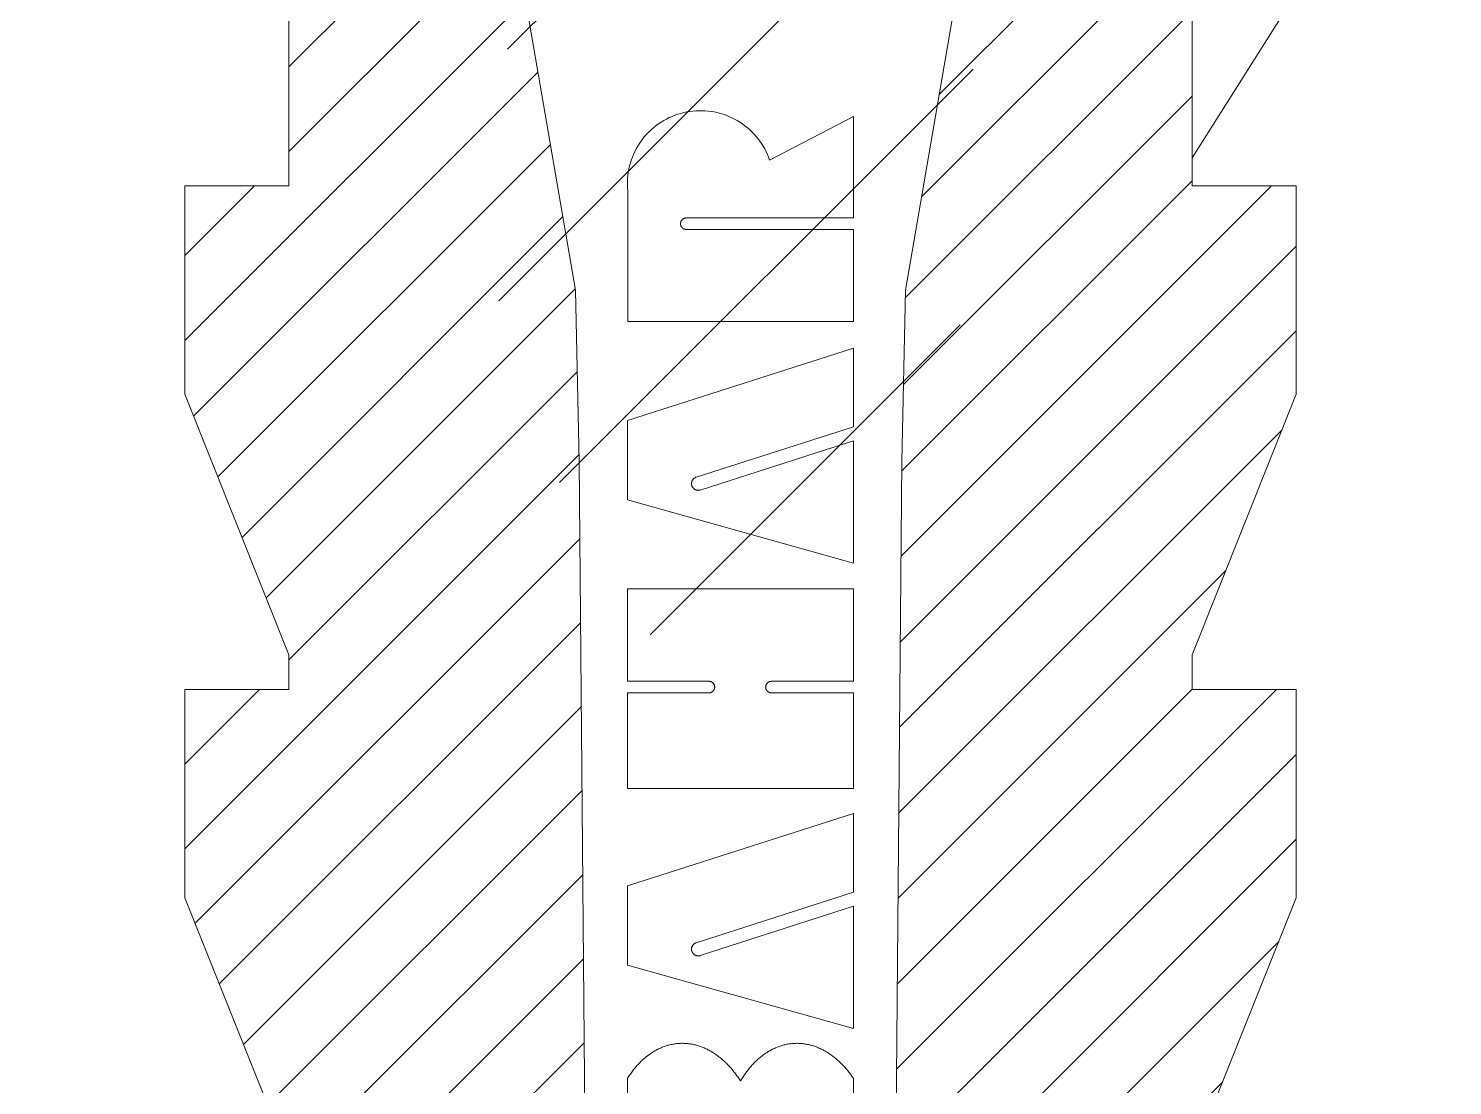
# Model space of a CAD drawing. Header units: millimetres. Extents: x 1690 to 2009, y -242 to -21.
# Drawn here: x 1817.04 to 1825.34, y -147.28 to -141.12 of the extents above; entities that cross this region are included whole.
import ezdxf

# ---------------------------------------------------------------- set-up
doc = ezdxf.new("R2010")
doc.units = ezdxf.units.MM
doc.layers.add('hatch', color=56, linetype='Continuous', lineweight=9)
doc.layers.add('part', color=7, linetype='Continuous', lineweight=20)

# ---------------------------------------------------------------- blocks, each defined once
blk = doc.blocks.new('*u19')
at = {"layer": 'hatch', "linetype": 'Continuous'}
h = blk.add_hatch(dxfattribs=at)
h.set_pattern_fill('DEFAULT__3', color=2, scale=0.34925, angle=45, style=0, pattern_type=0)
h.set_pattern_definition([(45, (-417.5015, -92.55667), (-0.24695704, 0.24695704), [])])
edge = h.paths.add_edge_path()
edge.add_line((0.9994, -14.168), (2.5731, -5.06))
edge.add_line((2.6692, -0.3569), (2.5731, -5.06))
edge.add_spline(control_points=[(2.6692, -0.3569), (2.6735, -0.1469), (2.8235, 0), (3.0335, 0)], knot_values=[0, 0, 0, 0, 1, 1, 1, 1], weights=[1, 0.809532, 0.809532, 1], degree=3, periodic=0)
edge.add_line((3.0335, 0), (4.1872, 0))
edge.add_line((4.1872, 0), (4.1872, -0.2024))
edge.add_line((4.1872, -0.2024), (3.0234, -0.8372))
edge.add_line((3.0234, -3.7444), (3.0234, -0.8372))
edge.add_line((3.2764, -5.9708), (3.0234, -3.7444))
edge.add_line((2.6692, -7.4888), (3.2764, -5.9708))
edge.add_line((2.6692, -7.4888), (2.6692, -7.6912))
edge.add_line((2.6692, -7.6912), (3.2764, -7.6912))
edge.add_line((3.2764, -8.9056), (3.2764, -7.6912))
edge.add_line((2.6692, -10.4236), (3.2764, -8.9056))
edge.add_line((2.6692, -10.4236), (2.6692, -10.626))
edge.add_line((2.6692, -10.626), (2.6692, -13.3962))
edge.add_line((2.6692, -13.3962), (2.6692, -13.5608))
edge.add_line((2.6692, -13.5608), (3.2764, -13.5608))
edge.add_line((3.2764, -14.7752), (3.2764, -13.5608))
edge.add_line((2.6692, -16.2932), (3.2764, -14.7752))
edge.add_line((2.6692, -16.2932), (2.6692, -16.4956))
edge.add_line((2.6692, -16.4956), (3.2764, -16.4956))
edge.add_line((3.2764, -17.71), (3.2764, -16.4956))
edge.add_line((2.6692, -19.228), (3.2764, -17.71))
edge.add_line((2.6692, -19.228), (2.6692, -22.3652))
edge.add_line((2.6692, -22.3652), (3.2764, -22.3652))
edge.add_line((3.2764, -23.5796), (3.2764, -22.3652))
edge.add_line((2.7045, -25.0093), (3.2764, -23.5796))
edge.add_line((2.7045, -25.0093), (3.2733, -25.2163))
edge.add_line((3.2733, -25.2163), (2.9728, -26.9192))
edge.add_line((2.9728, -26.9192), (2.9728, -28.6396))
edge.add_line((2.9728, -28.6396), (2.7198, -30.0564))
edge.add_line((1.3536, -30.0564), (2.7198, -30.0564))
edge.add_line((1.3536, -30.0564), (1.3536, -31.0684))
edge.add_line((1.3536, -31.0684), (0.8476, -31.0684))
edge.add_line((0.8476, -30.0564), (0.8476, -31.0684))
edge.add_line((0.8476, -30.0564), (0.9789, -15.1667))
edge.add_line((0.9994, -14.168), (0.9789, -15.1667))
edge = h.paths.add_edge_path()
edge.add_line((-0.9234, -14.168), (-2.4971, -5.06))
edge.add_line((-0.9234, -14.168), (-0.903, -15.1667))
edge.add_line((-0.7716, -30.0564), (-0.903, -15.1667))
edge.add_line((-0.7716, -30.0564), (-0.7716, -31.0684))
edge.add_line((-0.7716, -31.0684), (-1.2776, -31.0684))
edge.add_line((-1.2776, -30.0564), (-1.2776, -31.0684))
edge.add_line((-2.6438, -30.0564), (-1.2776, -30.0564))
edge.add_line((-2.8968, -28.6396), (-2.6438, -30.0564))
edge.add_line((-2.8968, -26.9192), (-2.8968, -28.6396))
edge.add_line((-3.1974, -25.2163), (-2.8968, -26.9192))
edge.add_line((-3.1974, -25.2163), (-2.6286, -25.0093))
edge.add_line((-2.6286, -25.0093), (-3.2004, -23.5796))
edge.add_line((-3.2004, -23.5796), (-3.2004, -22.3652))
edge.add_line((-3.2004, -22.3652), (-2.5932, -22.3652))
edge.add_line((-2.5932, -22.3652), (-2.5932, -22.2006))
edge.add_line((-2.5932, -22.2006), (-2.5932, -19.4304))
edge.add_line((-2.5932, -19.4304), (-2.5932, -19.228))
edge.add_line((-2.5932, -19.228), (-3.2004, -17.71))
edge.add_line((-3.2004, -17.71), (-3.2004, -16.4956))
edge.add_line((-3.2004, -16.4956), (-2.5932, -16.4956))
edge.add_line((-2.5932, -16.4956), (-2.5932, -16.2932))
edge.add_line((-2.5932, -16.2932), (-3.2004, -14.7752))
edge.add_line((-3.2004, -14.7752), (-3.2004, -13.5608))
edge.add_line((-3.2004, -13.5608), (-2.5932, -13.5608))
edge.add_line((-2.5932, -13.5608), (-2.5932, -10.4236))
edge.add_line((-2.5932, -10.4236), (-3.2004, -8.9056))
edge.add_line((-3.2004, -8.9056), (-3.2004, -7.6912))
edge.add_line((-3.2004, -7.6912), (-2.5932, -7.6912))
edge.add_line((-2.5932, -7.6912), (-2.5932, -7.4888))
edge.add_line((-2.5932, -7.4888), (-3.2004, -5.9708))
edge.add_line((-3.2004, -5.9708), (-2.9474, -3.7444))
edge.add_line((-2.9474, -3.7444), (-2.9474, -0.8372))
edge.add_line((-4.1112, -0.2024), (-2.9474, -0.8372))
edge.add_line((-4.1112, -0.2024), (-4.1112, 0))
edge.add_line((-4.1112, 0), (-2.9576, 0))
edge.add_spline(control_points=[(-2.5933, -0.3569), (-2.5976, -0.1469), (-2.7476, 0), (-2.9576, 0)], knot_values=[0, 0, 0, 0, 1, 1, 1, 1], weights=[1, 0.809532, 0.809532, 1], degree=3, periodic=0)
edge.add_line((-2.5933, -0.3569), (-2.4971, -5.06))
at = {"layer": 'part', "color": 7, "linetype": 'Continuous'}
for p, q in [((-0.9234, -14.168), (-2.4971, -5.06)), ((-0.9234, -14.168), (-2.4971, -5.06)), ((0.9994, -14.168), (2.5731, -5.06)), ((0.9994, -14.168), (2.5731, -5.06)), ((-2.5932, -13.5608), (-2.5932, -10.4236)), ((-2.5932, -13.5608), (-2.5932, -10.4236)), ((2.6692, -10.4236), (2.6692, -13.5608)), ((2.6692, -10.626), (2.6692, -13.3962)), ((3.7824, -11.638), (2.6692, -13.3962)), ((0.6958, -13.156), (0.2076, -13.4105)), ((0.6958, -13.7473), (0.6958, -13.156)), ((2.6692, -13.3962), (2.6692, -13.5608)), ((-3.2004, -13.5608), (-2.5932, -13.5608)), ((-3.2004, -13.5608), (-2.5932, -13.5608)), ((-3.2004, -14.7752), (-3.2004, -13.5608)), ((-3.2004, -14.7752), (-3.2004, -13.5608)), ((-0.6195, -14.3517), (-0.6195, -13.5867)), ((2.6692, -13.5608), (3.2764, -13.5608)), ((2.6692, -13.5608), (3.2764, -13.5608)), ((3.2764, -14.7752), (3.2764, -13.5608)), ((3.2764, -14.7752), (3.2764, -13.5608)), ((0.6958, -13.7473), (-0.278, -13.7473)), ((0.6958, -13.8143), (-0.278, -13.8143)), ((0.6958, -14.3517), (0.6958, -13.8143)), ((-0.9234, -14.168), (-0.903, -15.1667)), ((-0.9234, -14.168), (-0.903, -15.1667)), ((0.9994, -14.168), (0.9789, -15.1667)), ((0.9994, -14.168), (0.9789, -15.1667)), ((-0.6195, -14.3517), (0.6958, -14.3517)), ((0.6958, -14.5056), (-0.6198, -14.9269)), ((0.6958, -14.964), (0.6958, -14.5056)), ((-2.5932, -16.2932), (-3.2004, -14.7752)), ((-2.5932, -16.2932), (-3.2004, -14.7752)), ((2.6692, -16.2932), (3.2764, -14.7752)), ((2.6692, -16.2932), (3.2764, -14.7752)), ((-0.6198, -15.3896), (-0.6198, -14.9269)), ((0.6958, -14.964), (-0.2203, -15.2586)), ((0.6958, -15.0461), (-0.1964, -15.333)), ((0.6958, -15.7586), (0.6958, -15.0461)), ((-0.7716, -30.0564), (-0.903, -15.1667)), ((-0.7716, -30.0564), (-0.903, -15.1667)), ((0.8476, -30.0564), (0.9789, -15.1667)), ((0.8476, -30.0564), (0.9789, -15.1667)), ((-0.6198, -15.3896), (0.6958, -15.7586)), ((-0.6198, -15.9089), (-0.6198, -16.4482)), ((0.6958, -15.9089), (-0.6198, -15.9089)), ((0.6958, -16.4482), (0.6958, -15.9089)), ((-2.5932, -16.4956), (-2.5932, -16.2932)), ((-2.5932, -16.4956), (-2.5932, -16.2932)), ((2.6692, -16.2932), (2.6692, -16.4956)), ((2.6692, -16.2932), (2.6692, -16.4956)), ((-3.2004, -16.4956), (-2.5932, -16.4956)), ((-3.2004, -16.4956), (-2.5932, -16.4956)), ((-3.2004, -17.71), (-3.2004, -16.4956)), ((-3.2004, -17.71), (-3.2004, -16.4956)), ((-0.6198, -16.4482), (-0.1459, -16.4482)), ((0.6958, -16.4482), (0.2181, -16.4482)), ((2.6692, -16.4956), (3.2764, -16.4956)), ((2.6692, -16.4956), (3.2764, -16.4956)), ((3.2764, -17.71), (3.2764, -16.4956)), ((3.2764, -17.71), (3.2764, -16.4956)), ((-0.6198, -16.5152), (-0.6198, -17.0727)), ((-0.6198, -16.5152), (-0.1459, -16.5152)), ((0.6958, -16.5152), (0.2181, -16.5152)), ((0.6958, -17.0727), (0.6958, -16.5152)), ((-0.6198, -17.0727), (0.6958, -17.0727)), ((0.6958, -17.2191), (-0.6198, -17.6404)), ((0.6958, -17.6775), (0.6958, -17.2191)), ((-0.6198, -18.1031), (-0.6198, -17.6404)), ((-2.5932, -19.228), (-3.2004, -17.71)), ((-2.5932, -19.228), (-3.2004, -17.71)), ((0.6958, -17.6775), (-0.2203, -17.9721)), ((2.6692, -19.228), (3.2764, -17.71)), ((2.6692, -19.228), (3.2764, -17.71)), ((0.6958, -17.7596), (-0.1964, -18.0465)), ((0.6958, -18.4721), (0.6958, -17.7596)), ((-0.6198, -18.1031), (0.6958, -18.4721)), ((-0.4291, -18.586), (-0.4345, -18.5885)), ((-0.4236, -18.5836), (-0.4291, -18.586)), ((-0.4181, -18.5813), (-0.4236, -18.5836)), ((-0.4126, -18.5791), (-0.4181, -18.5813)), ((-0.407, -18.5771), (-0.4126, -18.5791)), ((-0.4015, -18.5751), (-0.407, -18.5771)), ((-0.3959, -18.5733), (-0.4015, -18.5751)), ((-0.3903, -18.5715), (-0.3959, -18.5733)), ((-0.3847, -18.5699), (-0.3903, -18.5715)), ((-0.3791, -18.5683), (-0.3847, -18.5699)), ((-0.3734, -18.5669), (-0.3791, -18.5683)), ((-0.3678, -18.5656), (-0.3734, -18.5669)), ((-0.3622, -18.5644), (-0.3678, -18.5656)), ((-0.3565, -18.5633), (-0.3622, -18.5644)), ((-0.3507, -18.5623), (-0.3565, -18.5633)), ((-0.3451, -18.5614), (-0.3507, -18.5623)), ((-0.3393, -18.5606), (-0.3451, -18.5614)), ((-0.3336, -18.56), (-0.3393, -18.5606)), ((-0.3279, -18.5594), (-0.3336, -18.56)), ((-0.3222, -18.5589), (-0.3279, -18.5594)), ((-0.3164, -18.5586), (-0.3222, -18.5589)), ((-0.3107, -18.5584), (-0.3164, -18.5586)), ((-0.3049, -18.5582), (-0.3107, -18.5584)), ((-0.2992, -18.5582), (-0.3049, -18.5582)), ((-0.2934, -18.5583), (-0.2992, -18.5582)), ((-0.2877, -18.5585), (-0.2934, -18.5583)), ((-0.2819, -18.5588), (-0.2877, -18.5585)), ((-0.2761, -18.5592), (-0.2819, -18.5588)), ((-0.2704, -18.5598), (-0.2761, -18.5592)), ((-0.2646, -18.5604), (-0.2704, -18.5598)), ((-0.2589, -18.5611), (-0.2646, -18.5604)), ((-0.2532, -18.562), (-0.2589, -18.5611)), ((-0.2474, -18.563), (-0.2532, -18.562)), ((-0.2416, -18.564), (-0.2474, -18.563)), ((-0.236, -18.5652), (-0.2416, -18.564)), ((-0.2302, -18.5665), (-0.236, -18.5652)), ((-0.2245, -18.5679), (-0.2302, -18.5665)), ((-0.2189, -18.5694), (-0.2245, -18.5679)), ((-0.2131, -18.571), (-0.2189, -18.5694)), ((-0.2074, -18.5727), (-0.2131, -18.571)), ((-0.2018, -18.5745), (-0.2074, -18.5727)), ((-0.1961, -18.5765), (-0.2018, -18.5745)), ((-0.1905, -18.5785), (-0.1961, -18.5765)), ((-0.1849, -18.5806), (-0.1905, -18.5785)), ((-0.1793, -18.5829), (-0.1849, -18.5806)), ((-0.1737, -18.5852), (-0.1793, -18.5829)), ((-0.1682, -18.5877), (-0.1737, -18.5852)), ((-0.1626, -18.5902), (-0.1682, -18.5877)), ((0.2355, -18.5876), (0.2302, -18.5901)), ((0.241, -18.5851), (0.2355, -18.5876)), ((0.2466, -18.5828), (0.241, -18.5851)), ((0.252, -18.5805), (0.2466, -18.5828)), ((0.2576, -18.5784), (0.252, -18.5805)), ((0.2631, -18.5764), (0.2576, -18.5784)), ((0.2687, -18.5744), (0.2631, -18.5764)), ((0.2743, -18.5726), (0.2687, -18.5744)), ((0.2799, -18.5709), (0.2743, -18.5726)), ((0.2855, -18.5693), (0.2799, -18.5709)), ((0.2911, -18.5678), (0.2855, -18.5693)), ((0.2968, -18.5664), (0.2911, -18.5678)), ((0.3024, -18.5651), (0.2968, -18.5664)), ((0.3081, -18.564), (0.3024, -18.5651)), ((0.3138, -18.5629), (0.3081, -18.564)), ((0.3195, -18.5619), (0.3138, -18.5629)), ((0.3252, -18.5611), (0.3195, -18.5619)), ((0.331, -18.5604), (0.3252, -18.5611)), ((0.3366, -18.5597), (0.331, -18.5604)), ((0.3424, -18.5592), (0.3366, -18.5597)), ((0.3482, -18.5588), (0.3424, -18.5592)), ((0.3539, -18.5585), (0.3482, -18.5588)), ((0.3596, -18.5583), (0.3539, -18.5585)), ((0.3654, -18.5582), (0.3596, -18.5583)), ((0.3711, -18.5582), (0.3654, -18.5582)), ((0.3769, -18.5584), (0.3711, -18.5582)), ((0.3827, -18.5586), (0.3769, -18.5584)), ((0.3884, -18.559), (0.3827, -18.5586)), ((0.3942, -18.5594), (0.3884, -18.559)), ((0.4, -18.56), (0.3942, -18.5594)), ((0.4057, -18.5607), (0.4, -18.56)), ((0.4115, -18.5615), (0.4057, -18.5607)), ((0.4173, -18.5624), (0.4115, -18.5615)), ((0.4229, -18.5634), (0.4173, -18.5624)), ((0.4287, -18.5645), (0.4229, -18.5634)), ((0.4345, -18.5657), (0.4287, -18.5645)), ((0.4402, -18.567), (0.4345, -18.5657)), ((0.4459, -18.5685), (0.4402, -18.567)), ((0.4516, -18.57), (0.4459, -18.5685)), ((0.4573, -18.5717), (0.4516, -18.57)), ((0.4629, -18.5734), (0.4573, -18.5717)), ((0.4686, -18.5753), (0.4629, -18.5734)), ((0.4743, -18.5773), (0.4686, -18.5753)), ((0.4799, -18.5793), (0.4743, -18.5773)), ((0.4855, -18.5815), (0.4799, -18.5793)), ((0.4912, -18.5838), (0.4855, -18.5815)), ((0.4967, -18.5862), (0.4912, -18.5838)), ((0.5023, -18.5887), (0.4967, -18.5862)), ((-0.542, -18.6639), (-0.5514, -18.6733)), ((-0.5372, -18.6594), (-0.542, -18.6639)), ((-0.5324, -18.6549), (-0.5372, -18.6594)), ((-0.5275, -18.6505), (-0.5324, -18.6549)), ((-0.5227, -18.6462), (-0.5275, -18.6505)), ((-0.5178, -18.6421), (-0.5227, -18.6462)), ((-0.5128, -18.638), (-0.5178, -18.6421)), ((-0.5028, -18.6301), (-0.5128, -18.638)), ((-0.4926, -18.6226), (-0.5028, -18.6301)), ((-0.4874, -18.619), (-0.4926, -18.6226)), ((-0.4823, -18.6155), (-0.4874, -18.619)), ((-0.4771, -18.6121), (-0.4823, -18.6155)), ((-0.4719, -18.6087), (-0.4771, -18.6121)), ((-0.4666, -18.6055), (-0.4719, -18.6087)), ((-0.4613, -18.6024), (-0.4666, -18.6055)), ((-0.4561, -18.5994), (-0.4613, -18.6024)), ((-0.4507, -18.5965), (-0.4561, -18.5994)), ((-0.4453, -18.5937), (-0.4507, -18.5965)), ((-0.4399, -18.5911), (-0.4453, -18.5937)), ((-0.4345, -18.5885), (-0.4399, -18.5911)), ((-0.157, -18.5929), (-0.1626, -18.5902)), ((-0.1516, -18.5956), (-0.157, -18.5929)), ((-0.146, -18.5985), (-0.1516, -18.5956)), ((-0.1405, -18.6015), (-0.146, -18.5985)), ((-0.1352, -18.6046), (-0.1405, -18.6015)), ((-0.1297, -18.6077), (-0.1352, -18.6046)), ((-0.1243, -18.611), (-0.1297, -18.6077)), ((-0.119, -18.6144), (-0.1243, -18.611)), ((-0.1136, -18.6179), (-0.119, -18.6144)), ((-0.103, -18.6251), (-0.1136, -18.6179)), ((-0.0977, -18.6289), (-0.103, -18.6251)), ((-0.0926, -18.6327), (-0.0977, -18.6289)), ((-0.0874, -18.6367), (-0.0926, -18.6327)), ((-0.0822, -18.6408), (-0.0874, -18.6367)), ((-0.0771, -18.6449), (-0.0822, -18.6408)), ((-0.072, -18.6492), (-0.0771, -18.6449)), ((-0.067, -18.6535), (-0.072, -18.6492)), ((-0.0619, -18.658), (-0.067, -18.6535)), ((-0.0569, -18.6625), (-0.0619, -18.658)), ((-0.052, -18.6671), (-0.0569, -18.6625)), ((-0.047, -18.6718), (-0.052, -18.6671)), ((0.123, -18.667), (0.1183, -18.6717)), ((0.1277, -18.6624), (0.123, -18.667)), ((0.1325, -18.6578), (0.1277, -18.6624)), ((0.1374, -18.6534), (0.1325, -18.6578)), ((0.1422, -18.6491), (0.1374, -18.6534)), ((0.1471, -18.6448), (0.1422, -18.6491)), ((0.152, -18.6406), (0.1471, -18.6448)), ((0.157, -18.6366), (0.152, -18.6406)), ((0.1621, -18.6326), (0.157, -18.6366)), ((0.1671, -18.6288), (0.1621, -18.6326)), ((0.1722, -18.625), (0.1671, -18.6288)), ((0.1772, -18.6213), (0.1722, -18.625)), ((0.1824, -18.6177), (0.1772, -18.6213)), ((0.1876, -18.6143), (0.1824, -18.6177)), ((0.1928, -18.6109), (0.1876, -18.6143)), ((0.1981, -18.6076), (0.1928, -18.6109)), ((0.2033, -18.6044), (0.1981, -18.6076)), ((0.2086, -18.6014), (0.2033, -18.6044)), ((0.214, -18.5984), (0.2086, -18.6014)), ((0.2193, -18.5955), (0.214, -18.5984)), ((0.2247, -18.5928), (0.2193, -18.5955)), ((0.2302, -18.5901), (0.2247, -18.5928)), ((0.5079, -18.5913), (0.5023, -18.5887)), ((0.5133, -18.594), (0.5079, -18.5913)), ((0.5189, -18.5968), (0.5133, -18.594)), ((0.5244, -18.5997), (0.5189, -18.5968)), ((0.5298, -18.6028), (0.5244, -18.5997)), ((0.5353, -18.6059), (0.5298, -18.6028)), ((0.5406, -18.6091), (0.5353, -18.6059)), ((0.546, -18.6124), (0.5406, -18.6091)), ((0.5514, -18.6158), (0.546, -18.6124)), ((0.5567, -18.6194), (0.5514, -18.6158)), ((0.5674, -18.6267), (0.5567, -18.6194)), ((0.5778, -18.6344), (0.5674, -18.6267)), ((0.5829, -18.6384), (0.5778, -18.6344)), ((0.5881, -18.6425), (0.5829, -18.6384)), ((0.5933, -18.6467), (0.5881, -18.6425)), ((0.5983, -18.651), (0.5933, -18.6467)), ((0.6034, -18.6554), (0.5983, -18.651)), ((0.6083, -18.6599), (0.6034, -18.6554)), ((0.6133, -18.6645), (0.6083, -18.6599)), ((0.6183, -18.6692), (0.6133, -18.6645)), ((0.6232, -18.6739), (0.6183, -18.6692)), ((-0.612, -18.7488), (-0.616, -18.7548)), ((-0.608, -18.7429), (-0.612, -18.7488)), ((-0.6039, -18.737), (-0.608, -18.7429)), ((-0.5998, -18.7313), (-0.6039, -18.737)), ((-0.5956, -18.7256), (-0.5998, -18.7313)), ((-0.5914, -18.72), (-0.5956, -18.7256)), ((-0.5871, -18.7144), (-0.5914, -18.72)), ((-0.5829, -18.709), (-0.5871, -18.7144)), ((-0.5785, -18.7037), (-0.5829, -18.709)), ((-0.5741, -18.6984), (-0.5785, -18.7037)), ((-0.5696, -18.6932), (-0.5741, -18.6984)), ((-0.5652, -18.6881), (-0.5696, -18.6932)), ((-0.5606, -18.6831), (-0.5652, -18.6881)), ((-0.5514, -18.6733), (-0.5606, -18.6831)), ((-0.0422, -18.6766), (-0.047, -18.6718)), ((-0.0373, -18.6815), (-0.0422, -18.6766)), ((-0.0326, -18.6865), (-0.0373, -18.6815)), ((-0.0278, -18.6916), (-0.0326, -18.6865)), ((-0.023, -18.6967), (-0.0278, -18.6916)), ((-0.0184, -18.702), (-0.023, -18.6967)), ((-0.0092, -18.7127), (-0.0184, -18.702)), ((-0.0002, -18.7238), (-0.0092, -18.7127)), ((0.0043, -18.7295), (-0.0002, -18.7238)), ((0.0086, -18.7352), (0.0043, -18.7295)), ((0.013, -18.7411), (0.0086, -18.7352)), ((0.0173, -18.747), (0.013, -18.7411)), ((0.0216, -18.7529), (0.0173, -18.747)), ((0.0257, -18.759), (0.0216, -18.7529)), ((0.0535, -18.7529), (0.0495, -18.759)), ((0.0574, -18.7469), (0.0535, -18.7529)), ((0.0615, -18.741), (0.0574, -18.7469)), ((0.0655, -18.7352), (0.0615, -18.741)), ((0.0697, -18.7294), (0.0655, -18.7352)), ((0.0738, -18.7238), (0.0697, -18.7294)), ((0.0781, -18.7182), (0.0738, -18.7238)), ((0.0823, -18.7127), (0.0781, -18.7182)), ((0.0867, -18.7072), (0.0823, -18.7127)), ((0.091, -18.7019), (0.0867, -18.7072)), ((0.0955, -18.6967), (0.091, -18.7019)), ((0.0999, -18.6915), (0.0955, -18.6967)), ((0.1045, -18.6864), (0.0999, -18.6915)), ((0.109, -18.6814), (0.1045, -18.6864)), ((0.1137, -18.6765), (0.109, -18.6814)), ((0.1183, -18.6717), (0.1137, -18.6765)), ((0.6281, -18.6788), (0.6232, -18.6739)), ((0.6377, -18.6887), (0.6281, -18.6788)), ((0.6471, -18.699), (0.6377, -18.6887)), ((0.6518, -18.7043), (0.6471, -18.699)), ((0.6563, -18.7097), (0.6518, -18.7043)), ((0.6609, -18.7152), (0.6563, -18.7097)), ((0.6654, -18.7207), (0.6609, -18.7152)), ((0.6699, -18.7263), (0.6654, -18.7207)), ((0.6743, -18.732), (0.6699, -18.7263)), ((0.6787, -18.7378), (0.6743, -18.732)), ((0.683, -18.7437), (0.6787, -18.7378)), ((0.6874, -18.7497), (0.683, -18.7437)), ((0.6915, -18.7557), (0.6874, -18.7497)), ((-0.616, -18.7548), (-0.6198, -18.7609)), ((-0.6198, -19.717), (-0.6198, -18.7609)), ((0.0299, -18.7651), (0.0257, -18.759)), ((0.034, -18.7714), (0.0299, -18.7651)), ((0.0381, -18.7776), (0.034, -18.7714)), ((0.0418, -18.7714), (0.0381, -18.7776)), ((0.0457, -18.7651), (0.0418, -18.7714)), ((0.0495, -18.759), (0.0457, -18.7651)), ((0.6958, -18.7618), (0.6915, -18.7557)), ((0.6958, -19.717), (0.6958, -18.7618))]:
    blk.add_line(p, q, dxfattribs=at)
for points in [[(-0.6195, -13.5867), (-0.6208, -13.5688), (-0.6213, -13.5509), (-0.6211, -13.533), (-0.6201, -13.5151), (-0.6183, -13.4972), (-0.6158, -13.4795), (-0.6126, -13.4618), (-0.6086, -13.4444), (-0.6039, -13.4271), (-0.5985, -13.41), (-0.5923, -13.3931), (-0.5855, -13.3765), (-0.5779, -13.3603), (-0.5697, -13.3443), (-0.5608, -13.3288), (-0.5513, -13.3136), (-0.5411, -13.2988), (-0.5303, -13.2845), (-0.519, -13.2706), (-0.507, -13.2573), (-0.4945, -13.2444), (-0.4815, -13.2321), (-0.4679, -13.2203), (-0.4539, -13.2091), (-0.4394, -13.1986), (-0.4245, -13.1886), (-0.4092, -13.1793), (-0.3935, -13.1706), (-0.3775, -13.1626), (-0.3611, -13.1553), (-0.3444, -13.1487), (-0.3275, -13.1427), (-0.3103, -13.1375), (-0.293, -13.1331), (-0.2754, -13.1293), (-0.2578, -13.1263), (-0.24, -13.1241), (-0.2221, -13.1226), (-0.2042, -13.1219), (-0.1863, -13.1219), (-0.1683, -13.1226), (-0.1505, -13.1242), (-0.1327, -13.1264), (-0.115, -13.1294), (-0.0975, -13.1332), (-0.0801, -13.1377), (-0.063, -13.1429), (-0.046, -13.1489), (-0.0294, -13.1555), (-0.013, -13.1629), (0.003, -13.1709), (0.0187, -13.1796), (0.034, -13.1889), (0.0489, -13.1989), (0.0634, -13.2095), (0.0774, -13.2207), (0.0909, -13.2325), (0.1039, -13.2448), (0.1164, -13.2577), (0.1283, -13.2711), (0.1397, -13.285), (0.1504, -13.2993), (0.1606, -13.3141), (0.1701, -13.3293), (0.1789, -13.3449), (0.1871, -13.3608), (0.1947, -13.3771), (0.2015, -13.3937), (0.2076, -13.4105)], [(-0.278, -13.8143), (-0.2794, -13.8142), (-0.2808, -13.8142), (-0.2822, -13.814), (-0.2836, -13.8138), (-0.285, -13.8135), (-0.2863, -13.8132), (-0.2877, -13.8128), (-0.289, -13.8124), (-0.2903, -13.8119), (-0.2916, -13.8114), (-0.2929, -13.8108), (-0.2941, -13.8101), (-0.2954, -13.8094), (-0.2965, -13.8087), (-0.2977, -13.8079), (-0.2988, -13.807), (-0.2999, -13.8061), (-0.3009, -13.8052), (-0.3019, -13.8042), (-0.3029, -13.8032), (-0.3038, -13.8021), (-0.3047, -13.801), (-0.3055, -13.7999), (-0.3063, -13.7987), (-0.307, -13.7975), (-0.3077, -13.7963), (-0.3083, -13.795), (-0.3089, -13.7938), (-0.3094, -13.7925), (-0.3099, -13.7911), (-0.3103, -13.7898), (-0.3106, -13.7884), (-0.3109, -13.7871), (-0.3111, -13.7857), (-0.3113, -13.7843), (-0.3114, -13.7829), (-0.3115, -13.7815), (-0.3115, -13.7801), (-0.3114, -13.7787), (-0.3113, -13.7773), (-0.3111, -13.7759), (-0.3109, -13.7745), (-0.3106, -13.7731), (-0.3103, -13.7718), (-0.3099, -13.7704), (-0.3094, -13.7691), (-0.3089, -13.7678), (-0.3083, -13.7665), (-0.3077, -13.7653), (-0.307, -13.764), (-0.3063, -13.7628), (-0.3055, -13.7617), (-0.3047, -13.7605), (-0.3038, -13.7594), (-0.3029, -13.7584), (-0.3019, -13.7573), (-0.3009, -13.7564), (-0.2999, -13.7554), (-0.2988, -13.7545), (-0.2977, -13.7537), (-0.2965, -13.7529), (-0.2954, -13.7521), (-0.2941, -13.7514), (-0.2929, -13.7508), (-0.2916, -13.7502), (-0.2903, -13.7496), (-0.289, -13.7492), (-0.2877, -13.7487), (-0.2863, -13.7483), (-0.285, -13.748), (-0.2836, -13.7478), (-0.2822, -13.7476), (-0.2808, -13.7474), (-0.2794, -13.7473), (-0.278, -13.7473)], [(-0.1964, -15.333), (-0.198, -15.3335), (-0.1996, -15.3339), (-0.2013, -15.3343), (-0.2029, -15.3345), (-0.2046, -15.3347), (-0.2063, -15.3348), (-0.208, -15.3349), (-0.2097, -15.3349), (-0.2113, -15.3348), (-0.213, -15.3346), (-0.2147, -15.3344), (-0.2163, -15.3341), (-0.218, -15.3337), (-0.2196, -15.3332), (-0.2212, -15.3327), (-0.2228, -15.3321), (-0.2243, -15.3315), (-0.2258, -15.3308), (-0.2273, -15.33), (-0.2288, -15.3291), (-0.2302, -15.3282), (-0.2316, -15.3273), (-0.2329, -15.3262), (-0.2342, -15.3251), (-0.2354, -15.324), (-0.2366, -15.3228), (-0.2378, -15.3216), (-0.2388, -15.3203), (-0.2399, -15.319), (-0.2408, -15.3176), (-0.2417, -15.3162), (-0.2426, -15.3147), (-0.2434, -15.3132), (-0.2441, -15.3117), (-0.2447, -15.3101), (-0.2453, -15.3086), (-0.2458, -15.307), (-0.2463, -15.3053), (-0.2467, -15.3037), (-0.247, -15.302), (-0.2472, -15.3004), (-0.2474, -15.2987), (-0.2474, -15.297), (-0.2475, -15.2953), (-0.2474, -15.2937), (-0.2473, -15.292), (-0.2471, -15.2903), (-0.2468, -15.2887), (-0.2465, -15.287), (-0.246, -15.2854), (-0.2456, -15.2838), (-0.245, -15.2822), (-0.2444, -15.2806), (-0.2437, -15.2791), (-0.243, -15.2776), (-0.2421, -15.2761), (-0.2413, -15.2747), (-0.2403, -15.2733), (-0.2393, -15.2719), (-0.2383, -15.2706), (-0.2372, -15.2693), (-0.236, -15.2681), (-0.2348, -15.267), (-0.2335, -15.2659), (-0.2322, -15.2648), (-0.2308, -15.2638), (-0.2294, -15.2629), (-0.228, -15.262), (-0.2265, -15.2612), (-0.225, -15.2604), (-0.2235, -15.2597), (-0.2219, -15.2591), (-0.2203, -15.2586)], [(-0.1459, -16.4482), (-0.1445, -16.4482), (-0.1431, -16.4483), (-0.1417, -16.4485), (-0.1403, -16.4487), (-0.1389, -16.4489), (-0.1376, -16.4493), (-0.1362, -16.4496), (-0.1349, -16.4501), (-0.1336, -16.4506), (-0.1323, -16.4511), (-0.131, -16.4517), (-0.1298, -16.4523), (-0.1286, -16.453), (-0.1274, -16.4538), (-0.1262, -16.4546), (-0.1251, -16.4554), (-0.124, -16.4563), (-0.123, -16.4573), (-0.122, -16.4583), (-0.121, -16.4593), (-0.1201, -16.4603), (-0.1192, -16.4614), (-0.1184, -16.4626), (-0.1176, -16.4638), (-0.1169, -16.465), (-0.1162, -16.4662), (-0.1156, -16.4674), (-0.115, -16.4687), (-0.1145, -16.47), (-0.1141, -16.4713), (-0.1137, -16.4727), (-0.1133, -16.474), (-0.113, -16.4754), (-0.1128, -16.4768), (-0.1126, -16.4782), (-0.1125, -16.4796), (-0.1124, -16.481), (-0.1124, -16.4824), (-0.1125, -16.4838), (-0.1126, -16.4852), (-0.1128, -16.4866), (-0.113, -16.488), (-0.1133, -16.4893), (-0.1137, -16.4907), (-0.1141, -16.492), (-0.1145, -16.4934), (-0.115, -16.4947), (-0.1156, -16.496), (-0.1162, -16.4972), (-0.1169, -16.4984), (-0.1176, -16.4996), (-0.1184, -16.5008), (-0.1192, -16.5019), (-0.1201, -16.503), (-0.121, -16.5041), (-0.122, -16.5051), (-0.123, -16.5061), (-0.124, -16.5071), (-0.1251, -16.5079), (-0.1262, -16.5088), (-0.1274, -16.5096), (-0.1286, -16.5103), (-0.1298, -16.511), (-0.131, -16.5117), (-0.1323, -16.5123), (-0.1336, -16.5128), (-0.1349, -16.5133), (-0.1362, -16.5138), (-0.1376, -16.5141), (-0.1389, -16.5145), (-0.1403, -16.5147), (-0.1417, -16.5149), (-0.1431, -16.5151), (-0.1445, -16.5152), (-0.1459, -16.5152)], [(0.2181, -16.5152), (0.2167, -16.5152), (0.2153, -16.5151), (0.2139, -16.5149), (0.2125, -16.5147), (0.2112, -16.5145), (0.2098, -16.5141), (0.2085, -16.5138), (0.2071, -16.5133), (0.2058, -16.5128), (0.2045, -16.5123), (0.2032, -16.5117), (0.202, -16.511), (0.2008, -16.5103), (0.1996, -16.5096), (0.1984, -16.5088), (0.1973, -16.5079), (0.1962, -16.5071), (0.1952, -16.5061), (0.1942, -16.5051), (0.1932, -16.5041), (0.1923, -16.503), (0.1915, -16.5019), (0.1906, -16.5008), (0.1899, -16.4996), (0.1891, -16.4984), (0.1885, -16.4972), (0.1878, -16.496), (0.1873, -16.4947), (0.1867, -16.4934), (0.1863, -16.492), (0.1859, -16.4907), (0.1855, -16.4893), (0.1852, -16.488), (0.185, -16.4866), (0.1848, -16.4852), (0.1847, -16.4838), (0.1846, -16.4824), (0.1846, -16.481), (0.1847, -16.4796), (0.1848, -16.4782), (0.185, -16.4768), (0.1852, -16.4754), (0.1855, -16.474), (0.1859, -16.4727), (0.1863, -16.4713), (0.1867, -16.47), (0.1873, -16.4687), (0.1878, -16.4674), (0.1885, -16.4662), (0.1891, -16.465), (0.1899, -16.4638), (0.1906, -16.4626), (0.1915, -16.4614), (0.1923, -16.4603), (0.1932, -16.4593), (0.1942, -16.4583), (0.1952, -16.4573), (0.1962, -16.4563), (0.1973, -16.4554), (0.1984, -16.4546), (0.1996, -16.4538), (0.2008, -16.453), (0.202, -16.4523), (0.2032, -16.4517), (0.2045, -16.4511), (0.2058, -16.4506), (0.2071, -16.4501), (0.2085, -16.4496), (0.2098, -16.4493), (0.2112, -16.4489), (0.2125, -16.4487), (0.2139, -16.4485), (0.2153, -16.4483), (0.2167, -16.4482), (0.2181, -16.4482)], [(-0.1964, -18.0465), (-0.198, -18.047), (-0.1996, -18.0474), (-0.2013, -18.0478), (-0.2029, -18.048), (-0.2046, -18.0482), (-0.2063, -18.0484), (-0.208, -18.0484), (-0.2097, -18.0484), (-0.2113, -18.0483), (-0.213, -18.0481), (-0.2147, -18.0479), (-0.2163, -18.0476), (-0.218, -18.0472), (-0.2196, -18.0468), (-0.2212, -18.0462), (-0.2228, -18.0457), (-0.2243, -18.045), (-0.2258, -18.0443), (-0.2273, -18.0435), (-0.2288, -18.0427), (-0.2302, -18.0417), (-0.2316, -18.0408), (-0.2329, -18.0397), (-0.2342, -18.0387), (-0.2354, -18.0375), (-0.2366, -18.0363), (-0.2378, -18.0351), (-0.2388, -18.0338), (-0.2399, -18.0325), (-0.2408, -18.0311), (-0.2417, -18.0297), (-0.2426, -18.0282), (-0.2434, -18.0267), (-0.2441, -18.0252), (-0.2447, -18.0237), (-0.2453, -18.0221), (-0.2458, -18.0205), (-0.2463, -18.0189), (-0.2467, -18.0172), (-0.247, -18.0156), (-0.2472, -18.0139), (-0.2474, -18.0122), (-0.2474, -18.0105), (-0.2475, -18.0089), (-0.2474, -18.0072), (-0.2473, -18.0055), (-0.2471, -18.0038), (-0.2468, -18.0022), (-0.2465, -18.0005), (-0.246, -17.9989), (-0.2456, -17.9973), (-0.245, -17.9957), (-0.2444, -17.9941), (-0.2437, -17.9926), (-0.243, -17.9911), (-0.2421, -17.9896), (-0.2413, -17.9882), (-0.2403, -17.9868), (-0.2393, -17.9854), (-0.2383, -17.9841), (-0.2372, -17.9829), (-0.236, -17.9816), (-0.2348, -17.9805), (-0.2335, -17.9794), (-0.2322, -17.9783), (-0.2308, -17.9773), (-0.2294, -17.9764), (-0.228, -17.9755), (-0.2265, -17.9747), (-0.225, -17.9739), (-0.2235, -17.9733), (-0.2219, -17.9726), (-0.2203, -17.9721)]]:
    blk.add_lwpolyline(points, dxfattribs=at)

msp = doc.modelspace()

# ---------------------------------------------------------------- hatches: boundary and pattern name
at = {"linetype": 'Continuous'}
h = msp.add_hatch(dxfattribs=at)
h.set_pattern_fill('DEFAULT__2', color=2, angle=45, style=0, pattern_type=0)
h.set_pattern_definition([(45, (1654.1227, -270.1818), (-0.707107, 0.707107), [])])
edge = h.paths.add_edge_path()
edge.add_line((1824.5701, -125.3772), (1822.5881, -125.3772))
edge.add_line((1822.5881, -125.3772), (1822.6701, -125.4154))
edge.add_line((1822.6701, -125.4154), (1822.4201, -125.532))
edge.add_line((1822.4201, -125.532), (1822.4201, -125.7988))
edge.add_line((1822.4201, -125.7988), (1822.6701, -125.9154))
edge.add_line((1822.6701, -125.9154), (1822.4201, -126.032))
edge.add_line((1822.4201, -126.032), (1822.4201, -126.2988))
edge.add_line((1822.4201, -126.2988), (1822.6701, -126.4154))
edge.add_line((1822.6701, -126.4154), (1822.4201, -126.532))
edge.add_line((1822.4201, -126.532), (1822.4201, -126.7988))
edge.add_line((1822.4201, -126.7988), (1822.6701, -126.9154))
edge.add_line((1822.6701, -126.9154), (1822.4201, -127.032))
edge.add_line((1822.4201, -127.032), (1822.4201, -127.2988))
edge.add_line((1822.4201, -127.2988), (1822.6701, -127.4154))
edge.add_line((1822.6701, -127.4154), (1822.4201, -127.532))
edge.add_line((1822.4201, -127.532), (1822.4201, -127.7988))
edge.add_line((1822.4201, -127.7988), (1822.6701, -127.9154))
edge.add_line((1822.6701, -127.9154), (1822.4201, -128.032))
edge.add_line((1822.4201, -128.032), (1822.4201, -128.2988))
edge.add_line((1822.4201, -128.2988), (1822.6701, -128.4154))
edge.add_line((1822.6701, -128.4154), (1822.4201, -128.532))
edge.add_line((1822.4201, -128.532), (1822.4201, -128.7988))
edge.add_line((1822.4201, -128.7988), (1822.6701, -128.9154))
edge.add_line((1822.6701, -128.9154), (1822.4201, -129.032))
edge.add_line((1822.4201, -129.032), (1822.4201, -129.2988))
edge.add_line((1822.4201, -129.2988), (1822.6701, -129.4154))
edge.add_line((1822.6701, -129.4154), (1822.4201, -129.532))
edge.add_line((1822.4201, -129.532), (1822.4201, -129.7988))
edge.add_line((1822.4201, -129.7988), (1822.6701, -129.9154))
edge.add_line((1822.6701, -129.9154), (1822.4201, -130.032))
edge.add_line((1822.4201, -130.032), (1822.4201, -130.2988))
edge.add_line((1822.4201, -130.2988), (1822.6701, -130.4154))
edge.add_line((1822.6701, -130.4154), (1822.4201, -130.532))
edge.add_line((1822.4201, -130.532), (1822.4201, -130.7988))
edge.add_line((1822.4201, -130.7988), (1822.6701, -130.9154))
edge.add_line((1822.6701, -130.9154), (1822.4201, -131.032))
edge.add_line((1822.4201, -131.032), (1822.4201, -131.2988))
edge.add_line((1822.4201, -131.2988), (1822.6701, -131.4154))
edge.add_line((1822.6701, -131.4154), (1822.4201, -131.532))
edge.add_line((1822.4201, -131.532), (1822.4201, -131.7988))
edge.add_line((1822.4201, -131.7988), (1822.6701, -131.9154))
edge.add_line((1822.6701, -131.9154), (1822.4201, -132.032))
edge.add_line((1822.4201, -132.032), (1822.4201, -132.2988))
edge.add_line((1822.4201, -132.2988), (1822.6701, -132.4154))
edge.add_line((1822.6701, -132.4154), (1822.4201, -132.532))
edge.add_line((1822.4201, -132.532), (1822.4201, -132.7988))
edge.add_line((1822.4201, -132.7988), (1822.6701, -132.9154))
edge.add_line((1822.6701, -132.9154), (1822.4201, -133.032))
edge.add_line((1822.4201, -133.032), (1822.4201, -133.2988))
edge.add_line((1822.4201, -133.2988), (1822.6701, -133.4154))
edge.add_line((1822.6701, -133.4154), (1822.4201, -133.532))
edge.add_line((1822.4201, -133.532), (1822.4201, -133.7988))
edge.add_line((1822.4201, -133.7988), (1822.6701, -133.9154))
edge.add_line((1822.6701, -133.9154), (1822.4201, -134.032))
edge.add_line((1822.4201, -134.032), (1822.4201, -134.2988))
edge.add_line((1822.4201, -134.2988), (1822.6701, -134.4154))
edge.add_line((1822.6701, -134.4154), (1822.4201, -134.532))
edge.add_line((1822.4201, -134.532), (1822.4201, -134.7988))
edge.add_line((1822.4201, -134.7988), (1822.6701, -134.9154))
edge.add_line((1822.6701, -134.9154), (1822.4201, -135.032))
edge.add_line((1822.4201, -135.032), (1822.4201, -135.2988))
edge.add_line((1822.4201, -135.2988), (1822.6701, -135.4154))
edge.add_line((1822.6701, -135.4154), (1822.4201, -135.532))
edge.add_line((1822.4201, -135.532), (1822.4201, -135.7988))
edge.add_line((1822.4201, -135.7988), (1822.6701, -135.9154))
edge.add_line((1822.6701, -135.9154), (1822.4201, -136.032))
edge.add_line((1822.4201, -136.032), (1822.4201, -136.2988))
edge.add_line((1822.4201, -136.2988), (1822.6701, -136.4154))
edge.add_line((1822.6701, -136.4154), (1822.4201, -136.532))
edge.add_line((1822.4201, -136.532), (1822.4201, -136.7988))
edge.add_line((1822.4201, -136.7988), (1822.6701, -136.9154))
edge.add_line((1822.6701, -136.9154), (1822.4201, -137.032))
edge.add_line((1822.4201, -137.032), (1822.4201, -137.2988))
edge.add_line((1822.4201, -137.2988), (1822.6701, -137.4154))
edge.add_line((1822.6701, -137.4154), (1822.4201, -137.532))
edge.add_line((1822.4201, -137.532), (1822.4201, -137.7988))
edge.add_line((1822.4201, -137.7988), (1822.6701, -137.9154))
edge.add_line((1822.6701, -137.9154), (1822.4201, -138.032))
edge.add_line((1822.4201, -138.032), (1822.4201, -138.2988))
edge.add_line((1822.4201, -138.2988), (1822.6701, -138.4154))
edge.add_line((1822.6701, -138.4154), (1822.4201, -138.532))
edge.add_line((1822.4201, -138.532), (1822.4201, -138.7988))
edge.add_line((1822.4201, -138.7988), (1822.6701, -138.9154))
edge.add_line((1822.6701, -138.9154), (1822.4201, -139.032))
edge.add_line((1822.4201, -139.032), (1822.4201, -139.2988))
edge.add_line((1822.4201, -139.2988), (1822.6701, -139.4154))
edge.add_line((1822.6701, -139.4154), (1822.4201, -139.532))
edge.add_line((1822.4201, -139.532), (1822.4201, -139.7988))
edge.add_line((1822.4201, -139.7988), (1822.6701, -139.9154))
edge.add_line((1822.6701, -139.9154), (1822.4201, -140.032))
edge.add_line((1822.4201, -140.032), (1822.4201, -140.2988))
edge.add_line((1822.4201, -140.2988), (1822.6701, -140.4154))
edge.add_line((1822.6701, -140.4154), (1822.4201, -140.532))
edge.add_line((1822.4201, -140.532), (1822.4201, -140.7988))
edge.add_line((1822.4201, -140.7988), (1822.6701, -140.9154))
edge.add_line((1822.6701, -140.9154), (1822.4201, -141.032))
edge.add_line((1822.4201, -141.032), (1822.4201, -141.2988))
edge.add_line((1822.4201, -141.2988), (1822.6701, -141.4154))
edge.add_line((1822.6701, -141.4154), (1822.4201, -141.532))
edge.add_line((1822.4201, -141.532), (1822.4201, -141.7988))
edge.add_line((1822.4201, -141.7988), (1822.6701, -141.9154))
edge.add_line((1822.6701, -141.9154), (1822.4201, -142.032))
edge.add_line((1822.4201, -142.032), (1822.4201, -142.2772))
edge.add_arc((1818.7726, -142.2771), 3.6475, 359.64129, 359.99983)
edge.add_line((1822.42, -142.3), (1822.6676, -142.4154))
edge.add_line((1822.6676, -142.4154), (1822.4112, -142.535))
edge.add_arc((1818.4481, -142.2605), 3.9725, 352.10251, 356.03772)
edge.add_line((1822.383, -142.8063), (1822.6169, -142.9154))
edge.add_line((1822.6169, -142.9154), (1822.3432, -143.0431))
edge.add_arc((1818.0936, -142.2022), 4.3319, 345.15264, 348.80682)
edge.add_line((1822.2809, -143.3122), (1822.5023, -143.4154))
edge.add_line((1822.5023, -143.4154), (1822.2103, -143.5516))
edge.add_arc((1817.8897, -142.1437), 4.5442, 338.38643, 341.95169)
edge.add_line((1822.1144, -143.8175), (1822.3242, -143.9154))
edge.add_line((1822.3242, -143.9154), (1822.009, -144.0624))
edge.add_arc((1817.8839, -142.1436), 4.5496, 331.37807, 335.05452)
edge.add_line((1821.8775, -144.323), (1822.0757, -144.4154))
edge.add_line((1822.0757, -144.4154), (1821.7272, -144.578))
edge.add_spline(control_points=[(1821.7272, -144.578), (1821.5649, -144.8333), (1821.3779, -145.0694), (1821.1701, -145.2771)], knot_values=[0, 0, 0, 0, 1, 1, 1, 1], degree=3, periodic=0)
edge.add_spline(control_points=[(1821.1701, -145.2771), (1820.8938, -145.0008), (1820.6542, -144.6745), (1820.4608, -144.3194)], knot_values=[0, 0, 0, 0, 1, 1, 1, 1], degree=3, periodic=0)
edge.add_line((1820.4608, -144.3194), (1820.1307, -144.1654))
edge.add_line((1820.1307, -144.1654), (1820.3349, -144.0702))
edge.add_arc((1824.4801, -142.1323), 4.5759, 201.46317, 205.05631)
edge.add_line((1820.2216, -143.8066), (1819.9188, -143.6654))
edge.add_line((1819.9188, -143.6654), (1820.1343, -143.5649))
edge.add_arc((1824.371, -142.1696), 4.4605, 194.64307, 198.22889)
edge.add_line((1820.0554, -143.2972), (1819.7727, -143.1654))
edge.add_line((1819.7727, -143.1654), (1820.0003, -143.0593))
edge.add_arc((1824.0842, -142.2344), 4.1664, 187.6488, 191.41879)
edge.add_line((1819.9549, -142.789), (1819.6899, -142.6654))
edge.add_line((1819.6899, -142.6654), (1819.9304, -142.5533))
edge.add_arc((1823.6798, -142.2756), 3.7597, 180.09818, 184.23612)
edge.add_line((1819.9201, -142.282), (1819.6701, -142.1654))
edge.add_line((1819.6701, -142.1654), (1819.9201, -142.0488))
edge.add_line((1819.9201, -141.782), (1819.9201, -142.0488))
edge.add_line((1819.9201, -141.782), (1819.6701, -141.6654))
edge.add_line((1819.6701, -141.6654), (1819.9201, -141.5488))
edge.add_line((1819.9201, -141.282), (1819.9201, -141.5488))
edge.add_line((1819.9201, -141.282), (1819.6701, -141.1654))
edge.add_line((1819.6701, -141.1654), (1819.9201, -141.0488))
edge.add_line((1819.9201, -140.782), (1819.9201, -141.0488))
edge.add_line((1819.9201, -140.782), (1819.6701, -140.6654))
edge.add_line((1819.6701, -140.6654), (1819.9201, -140.5488))
edge.add_line((1819.9201, -140.282), (1819.9201, -140.5488))
edge.add_line((1819.9201, -140.282), (1819.6701, -140.1654))
edge.add_line((1819.6701, -140.1654), (1819.9201, -140.0488))
edge.add_line((1819.9201, -139.782), (1819.9201, -140.0488))
edge.add_line((1819.9201, -139.782), (1819.6701, -139.6654))
edge.add_line((1819.6701, -139.6654), (1819.9201, -139.5488))
edge.add_line((1819.9201, -139.282), (1819.9201, -139.5488))
edge.add_line((1819.9201, -139.282), (1819.6701, -139.1654))
edge.add_line((1819.6701, -139.1654), (1819.9201, -139.0488))
edge.add_line((1819.9201, -138.782), (1819.9201, -139.0488))
edge.add_line((1819.9201, -138.782), (1819.6701, -138.6654))
edge.add_line((1819.6701, -138.6654), (1819.9201, -138.5488))
edge.add_line((1819.9201, -138.282), (1819.9201, -138.5488))
edge.add_line((1819.9201, -138.282), (1819.6701, -138.1654))
edge.add_line((1819.6701, -138.1654), (1819.9201, -138.0488))
edge.add_line((1819.9201, -137.782), (1819.9201, -138.0488))
edge.add_line((1819.9201, -137.782), (1819.6701, -137.6654))
edge.add_line((1819.6701, -137.6654), (1819.9201, -137.5488))
edge.add_line((1819.9201, -137.282), (1819.9201, -137.5488))
edge.add_line((1819.9201, -137.282), (1819.6701, -137.1654))
edge.add_line((1819.6701, -137.1654), (1819.9201, -137.0488))
edge.add_line((1819.9201, -136.782), (1819.9201, -137.0488))
edge.add_line((1819.9201, -136.782), (1819.6701, -136.6654))
edge.add_line((1819.6701, -136.6654), (1819.9201, -136.5488))
edge.add_line((1819.9201, -136.282), (1819.9201, -136.5488))
edge.add_line((1819.9201, -136.282), (1819.6701, -136.1654))
edge.add_line((1819.6701, -136.1654), (1819.9201, -136.0488))
edge.add_line((1819.9201, -135.782), (1819.9201, -136.0488))
edge.add_line((1819.9201, -135.782), (1819.6701, -135.6654))
edge.add_line((1819.6701, -135.6654), (1819.9201, -135.5488))
edge.add_line((1819.9201, -135.282), (1819.9201, -135.5488))
edge.add_line((1819.9201, -135.282), (1819.6701, -135.1654))
edge.add_line((1819.6701, -135.1654), (1819.9201, -135.0488))
edge.add_line((1819.9201, -134.782), (1819.9201, -135.0488))
edge.add_line((1819.9201, -134.782), (1819.6701, -134.6654))
edge.add_line((1819.6701, -134.6654), (1819.9201, -134.5488))
edge.add_line((1819.9201, -134.282), (1819.9201, -134.5488))
edge.add_line((1819.9201, -134.282), (1819.6701, -134.1654))
edge.add_line((1819.6701, -134.1654), (1819.9201, -134.0488))
edge.add_line((1819.9201, -133.782), (1819.9201, -134.0488))
edge.add_line((1819.9201, -133.782), (1819.6701, -133.6654))
edge.add_line((1819.6701, -133.6654), (1819.9201, -133.5488))
edge.add_line((1819.9201, -133.282), (1819.9201, -133.5488))
edge.add_line((1819.9201, -133.282), (1819.6701, -133.1654))
edge.add_line((1819.6701, -133.1654), (1819.9201, -133.0488))
edge.add_line((1819.9201, -132.782), (1819.9201, -133.0488))
edge.add_line((1819.9201, -132.782), (1819.6701, -132.6654))
edge.add_line((1819.6701, -132.6654), (1819.9201, -132.5488))
edge.add_line((1819.9201, -132.282), (1819.9201, -132.5488))
edge.add_line((1819.9201, -132.282), (1819.6701, -132.1654))
edge.add_line((1819.6701, -132.1654), (1819.9201, -132.0488))
edge.add_line((1819.9201, -131.782), (1819.9201, -132.0488))
edge.add_line((1819.9201, -131.782), (1819.6701, -131.6654))
edge.add_line((1819.6701, -131.6654), (1819.9201, -131.5488))
edge.add_line((1819.9201, -131.282), (1819.9201, -131.5488))
edge.add_line((1819.9201, -131.282), (1819.6701, -131.1654))
edge.add_line((1819.6701, -131.1654), (1819.9201, -131.0488))
edge.add_line((1819.9201, -130.782), (1819.9201, -131.0488))
edge.add_line((1819.9201, -130.782), (1819.6701, -130.6654))
edge.add_line((1819.6701, -130.6654), (1819.9201, -130.5488))
edge.add_line((1819.9201, -130.282), (1819.9201, -130.5488))
edge.add_line((1819.9201, -130.282), (1819.6701, -130.1654))
edge.add_line((1819.6701, -130.1654), (1819.9201, -130.0488))
edge.add_line((1819.9201, -129.782), (1819.9201, -130.0488))
edge.add_line((1819.9201, -129.782), (1819.6701, -129.6654))
edge.add_line((1819.6701, -129.6654), (1819.9201, -129.5488))
edge.add_line((1819.9201, -129.282), (1819.9201, -129.5488))
edge.add_line((1819.9201, -129.282), (1819.6701, -129.1654))
edge.add_line((1819.6701, -129.1654), (1819.9201, -129.0488))
edge.add_line((1819.9201, -128.782), (1819.9201, -129.0488))
edge.add_line((1819.9201, -128.782), (1819.6701, -128.6654))
edge.add_line((1819.6701, -128.6654), (1819.9201, -128.5488))
edge.add_line((1819.9201, -128.282), (1819.9201, -128.5488))
edge.add_line((1819.9201, -128.282), (1819.6701, -128.1654))
edge.add_line((1819.6701, -128.1654), (1819.9201, -128.0488))
edge.add_line((1819.9201, -127.782), (1819.9201, -128.0488))
edge.add_line((1819.9201, -127.782), (1819.6701, -127.6654))
edge.add_line((1819.6701, -127.6654), (1819.9201, -127.5488))
edge.add_line((1819.9201, -127.282), (1819.9201, -127.5488))
edge.add_line((1819.9201, -127.282), (1819.6701, -127.1654))
edge.add_line((1819.6701, -127.1654), (1819.9201, -127.0488))
edge.add_line((1819.9201, -126.782), (1819.9201, -127.0488))
edge.add_line((1819.9201, -126.782), (1819.6701, -126.6654))
edge.add_line((1819.6701, -126.6654), (1819.9201, -126.5488))
edge.add_line((1819.9201, -126.282), (1819.9201, -126.5488))
edge.add_line((1819.9201, -126.282), (1819.6701, -126.1654))
edge.add_line((1819.6701, -126.1654), (1819.9201, -126.0488))
edge.add_line((1819.9201, -125.782), (1819.9201, -126.0488))
edge.add_line((1819.9201, -125.782), (1819.6701, -125.6654))
edge.add_line((1819.6701, -125.6654), (1819.9201, -125.5488))
edge.add_line((1819.9201, -125.3772), (1819.9201, -125.5488))
edge.add_line((1819.9201, -125.3772), (1817.7701, -125.3772))
edge.add_spline(control_points=[(1817.6701, -125.2772), (1817.6701, -125.3357), (1817.7115, -125.3772), (1817.7701, -125.3772)], knot_values=[0, 0, 0, 0, 1, 1, 1, 1], weights=[1, 0.804738, 0.804738, 1], degree=3, periodic=0)
edge.add_line((1817.6701, -124.9772), (1817.6701, -125.2772))
edge.add_spline(control_points=[(1817.7701, -124.8772), (1817.7115, -124.8772), (1817.6701, -124.9186), (1817.6701, -124.9772)], knot_values=[0, 0, 0, 0, 1, 1, 1, 1], weights=[1, 0.804738, 0.804738, 1], degree=3, periodic=0)
edge.add_line((1818.3984, -124.8772), (1817.7701, -124.8772))
edge.add_spline(control_points=[(1818.3984, -124.8772), (1818.4758, -124.8772), (1818.5478, -124.8486), (1818.6041, -124.7955)], knot_values=[0, 0, 0, 0, 1, 1, 1, 1], weights=[1, 0.952986, 0.952986, 1], degree=3, periodic=0)
edge.add_spline(control_points=[(1818.809, -124.6161), (1818.7385, -124.6734), (1818.6702, -124.7332), (1818.6041, -124.7955)], knot_values=[0, 0, 0, 0, 1, 1, 1, 1], weights=[1, 0.999558, 0.999558, 1], degree=3, periodic=0)
edge.add_spline(control_points=[(1818.809, -124.6161), (1819.5559, -124.9327), (1820.4092, -125.0771), (1821.1695, -125.0772)], knot_values=[0, 0, 0, 0, 1, 1, 1, 1], degree=3, periodic=0)
edge.add_spline(control_points=[(1821.1708, -125.0772), (1821.931, -125.0771), (1822.7844, -124.9327), (1823.5312, -124.6161)], knot_values=[0, 0, 0, 0, 1, 1, 1, 1], degree=3, periodic=0)
edge.add_spline(control_points=[(1823.5312, -124.6161), (1823.6017, -124.6734), (1823.67, -124.7332), (1823.7361, -124.7955)], knot_values=[0, 0, 0, 0, 1, 1, 1, 1], weights=[1, 0.999558, 0.999558, 1], degree=3, periodic=0)
edge.add_spline(control_points=[(1823.9419, -124.8772), (1823.8644, -124.8772), (1823.7925, -124.8486), (1823.7361, -124.7955)], knot_values=[0, 0, 0, 0, 1, 1, 1, 1], weights=[1, 0.952986, 0.952986, 1], degree=3, periodic=0)
edge.add_line((1824.5701, -124.8772), (1823.9419, -124.8772))
edge.add_spline(control_points=[(1824.5701, -124.8772), (1824.6287, -124.8772), (1824.6701, -124.9186), (1824.6701, -124.9772)], knot_values=[0, 0, 0, 0, 1, 1, 1, 1], weights=[1, 0.804738, 0.804738, 1], degree=3, periodic=0)
edge.add_line((1824.6701, -124.9772), (1824.6701, -125.2772))
edge.add_spline(control_points=[(1824.6701, -125.2772), (1824.6701, -125.3357), (1824.6287, -125.3772), (1824.5701, -125.3772)], knot_values=[0, 0, 0, 0, 1, 1, 1, 1], weights=[1, 0.804738, 0.804738, 1], degree=3, periodic=0)

# ---------------------------------------------------------------- block references
msp.add_blockref('*u19', (1821.1518, -128.4772))

doc.saveas('drawing.dxf')
